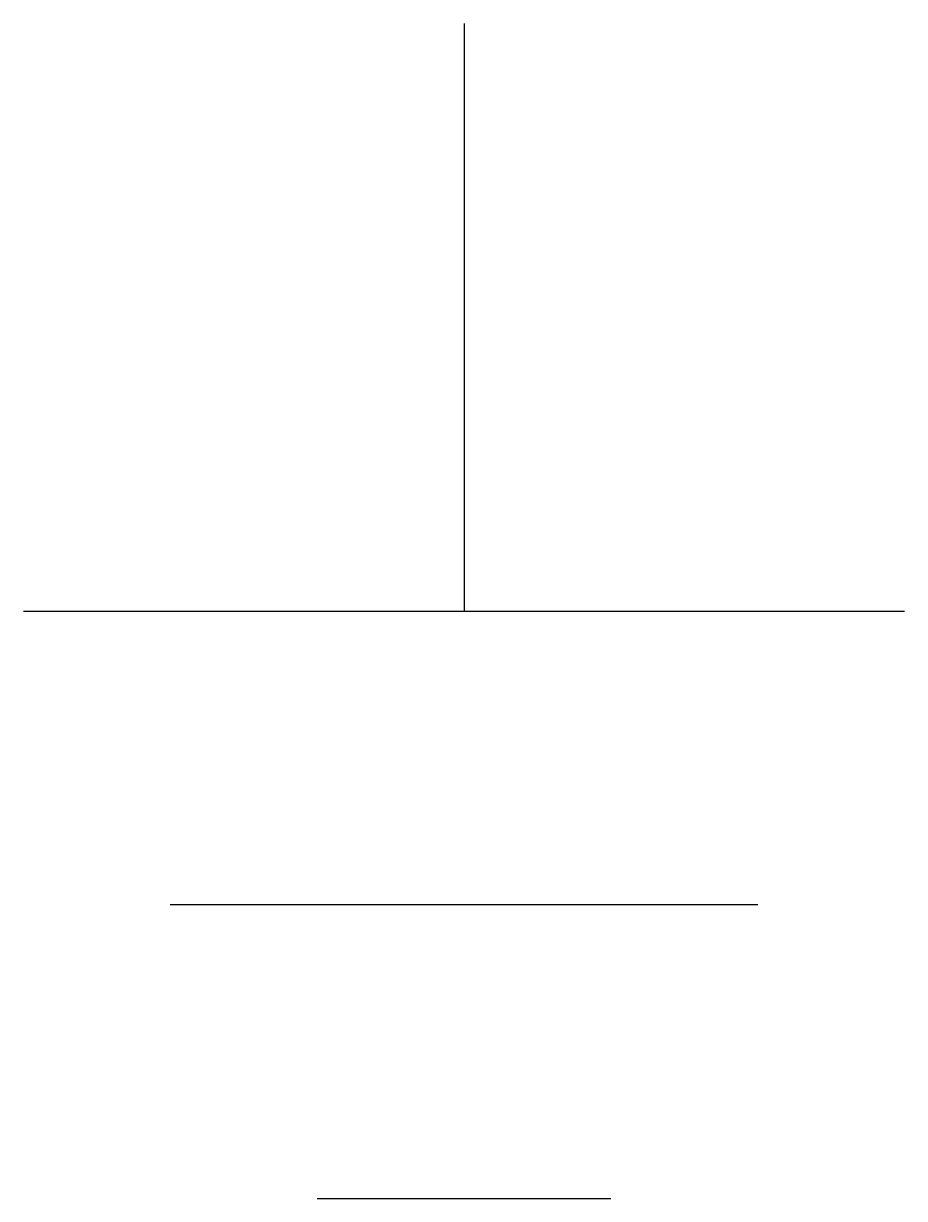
# Model space of a CAD drawing. Extents: x 31 to 34, y 89 to 93.
import ezdxf

# ---------------------------------------------------------------- set-up
doc = ezdxf.new("R2010")
doc.units = 0
doc.header["$LTSCALE"] = 6
doc.layers.add('1', color=7, linetype='CONTINUOUS')

msp = doc.modelspace()

# ---------------------------------------------------------------- linework, layer by layer
at = {"layer": '1', "color": 0}
for p, q in [((32.5, 93), (32.5, 91)), ((31, 91), (34, 91)), ((33.5, 90), (31.5, 90)), ((32, 89), (33, 89))]:
    msp.add_line(p, q, dxfattribs=at)

doc.saveas('drawing.dxf')
